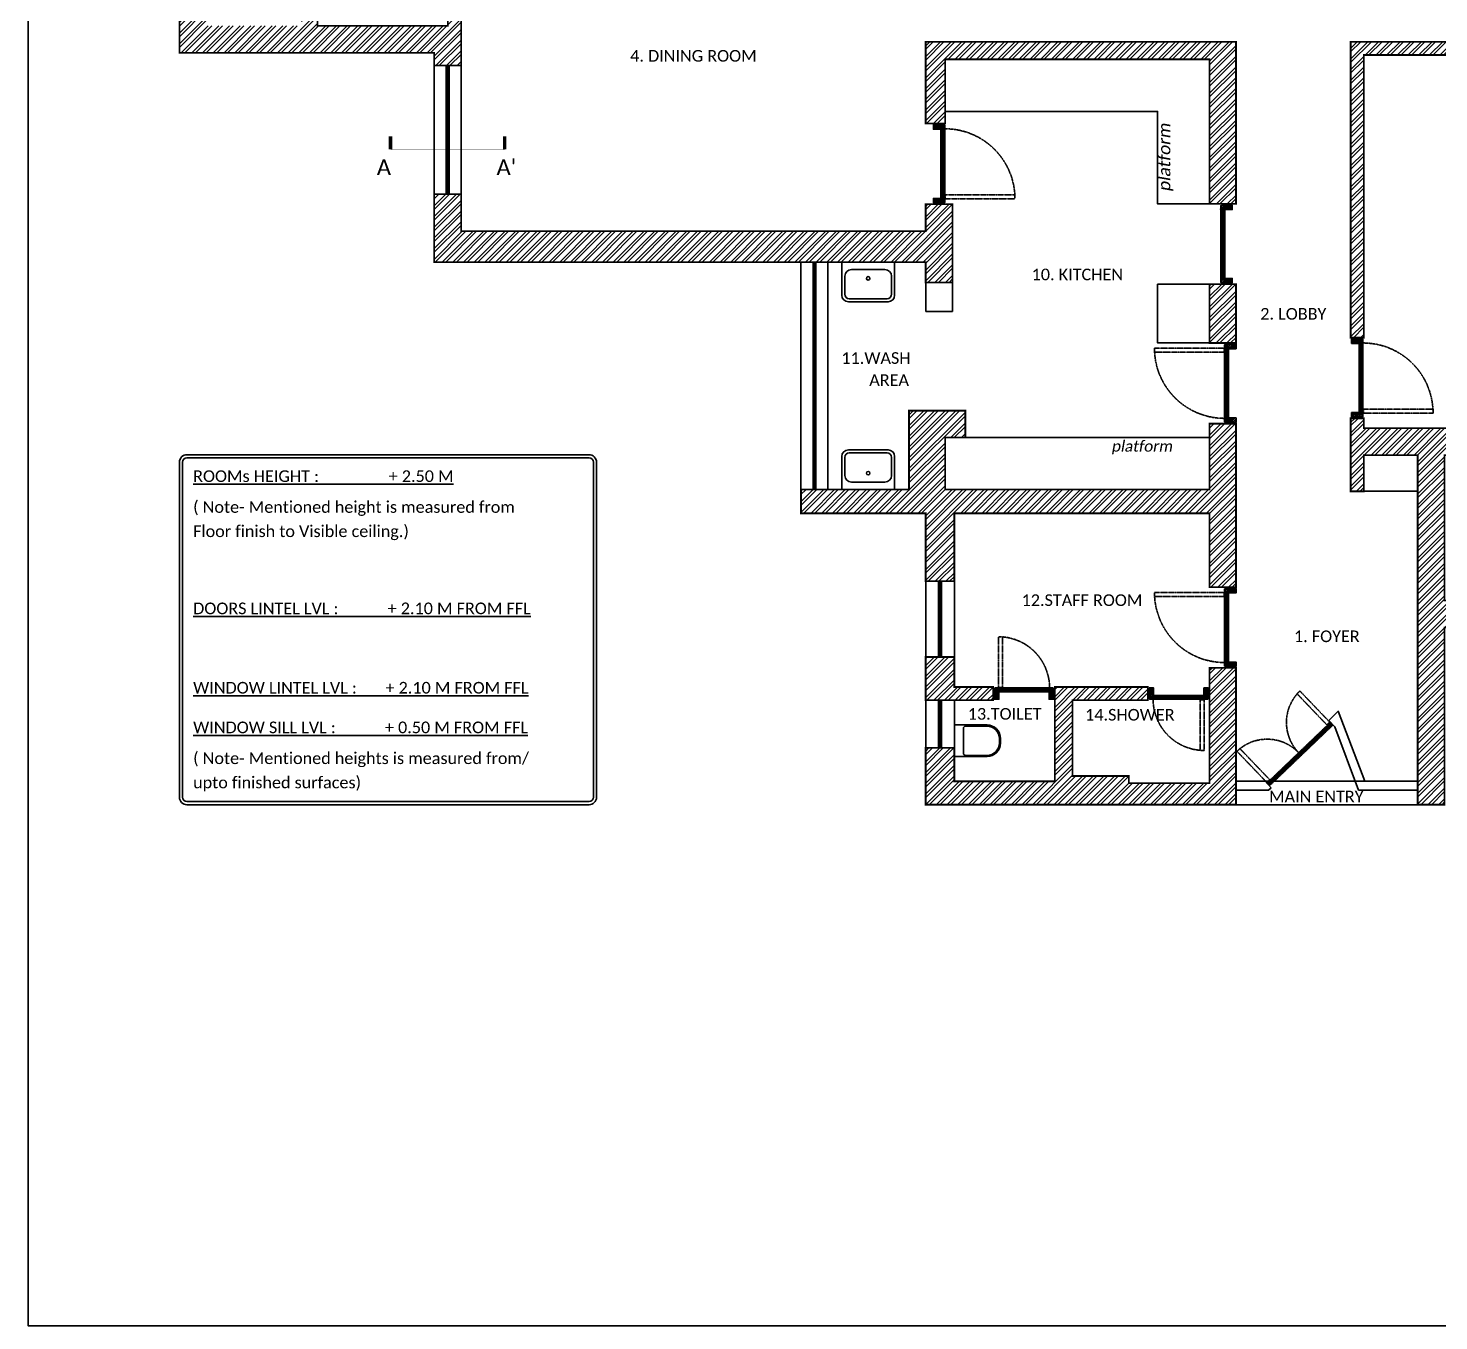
# Model space of a CAD drawing. Header units: millimetres. Extents: x -178592 to 87348, y -1412 to 59448.
# Drawn here: x 0 to 16000, y 29783 to 44446 of the extents above; entities that cross this region are included whole.
import ezdxf
from ezdxf.enums import TextEntityAlignment as Align

# ---------------------------------------------------------------- set-up
doc = ezdxf.new("R2010")
doc.units = ezdxf.units.MM
doc.linetypes.add('CENTER2', pattern=[28.575000000000003, 19.05, -3.175, 3.175, -3.175])
doc.linetypes.add('DASHEDX2', pattern=[1.5, 1, -0.5])
doc.layers.get('Defpoints').update_dxf_attribs({"color": 211})
doc.layers.add('A- PLUMB FIXTURES', color=7, linetype='Continuous', true_color=0x789ea5)
doc.layers.add('A_FURNITURE', color=7, linetype='Continuous', true_color=0xa48f7a)
for name, color, linetype in [('A-GLASS', 160, 'Continuous'), ('A-WALL', 7, 'Continuous'), ('A_SECTION WALLS', 7, 'Continuous'), ('A_TEXT', 1, 'Continuous'), ('A_WINDOWS+DOORS', 46, 'Continuous')]:
    doc.layers.add(name, color=color, linetype=linetype)
doc.layers.add('A_HATCH TEXTURES', color=251, linetype='Continuous', transparency=0.5)
doc.styles.add('starc 50', font='calibri.ttf', dxfattribs={"width": 0.8, "height": 2.3})

# ---------------------------------------------------------------- blocks, each defined once
blk = doc.blocks.new('A$C1A8F0556')
at = {"ltscale": 150}
for points in [[(-525, 450), (-75, 450, -0.414213562373095), (0, 375), (0, 0), (-600, 0), (-600, 375, -0.414213562373095)], [(-515, 415), (-85, 415, -0.414213562373095), (-35, 365), (-35, 160, -0.414213562373095), (-110, 85), (-490, 85, -0.414213562373095), (-565, 160), (-565, 365, -0.414213562373095)]]:
    blk.add_lwpolyline(points, format="xyb", close=True, dxfattribs=at)
blk.add_circle((-300, 185), 20, dxfattribs=at)
blk = doc.blocks.new('A$Cf3db685d')
at = {"layer": 'A_WINDOWS+DOORS', "true_color": 0x636466, "transparency": 33554559}
h = blk.add_hatch(dxfattribs=at)
h.set_pattern_fill('ANSI31', color=251, scale=4)
h.set_pattern_definition([(45, (-15859.44569718628, -15874.41788933595), (-8.980256121069154, 8.980256121069154), [])])
h.paths.add_polyline_path([(0, -50), (0, 50), (-20, 50), (-20, 65), (-55, 65), (-55, 15), (-65, 15), (-65, -65), (-15, -65), (-15, -50)])
blk.add_lwpolyline([(0, -50), (0, 50), (-20, 50), (-20, 65), (-55, 65), (-55, 15), (-65, 15), (-65, -65), (-15, -65), (-15, -50)], close=True)
blk = doc.blocks.new('A$C3015301B')
blk.add_lwpolyline([(-7, 0), (-7, 14.5, -0.414213562373095), (-1, 20.5), (1, 20.5, -0.414213562373095), (7, 14.5), (7, 0)], format="xyb")
blk.add_lwpolyline([(-1, 20), (1, 20, -0.4142135623730951), (6.5, 14.5), (6.5, 5, -0.414213562373095), (5.5, 4), (-5.5, 4, -0.414213562373095), (-6.5, 5), (-6.5, 14.5, -0.4142135623730951)], format="xyb", close=True)
blk.add_lwpolyline([(7, 0), (-7, 0)])
blk = doc.blocks.new('A$C47aa68f5')
at = {"layer": 'A-WALL', "color": 217, "ltscale": 4, "true_color": 0x93278f, "const_width": 40}
for points in [[(15438.34679363214, 1669.883786576444), (15288.34679363214, 1669.883786576444)], [(20169.93358030822, 741.6411034169578), (20019.93358030822, 741.6411034169578)], [(24855.18897220644, 741.6411034169578), (24705.18897220644, 741.6411034169578)], [(2732.331020043465, 512.3837865764508), (2582.331020043465, 512.3837865764508)], [(8607.331020043464, 512.3837865764435), (8457.331020043464, 512.3837865764435)], [(15438.34679363214, 375.1162134235419), (15288.34679363214, 375.1162134235419)], [(16188.30209118663, -552.6162134235565), (16038.30209118663, -552.6162134235565)], [(2732.331020043465, -782.3837865764508), (2582.331020043465, -782.3837865764508)], [(8607.331020043464, -782.3837865764581), (8457.331020043464, -782.3837865764581)], [(20169.93358030822, -864.8837865764654), (20019.93358030822, -864.8837865764654)], [(24855.18897220644, -864.8837865764654), (24705.18897220644, -864.8837865764654)], [(16188.30209118663, -1847.383786576458), (16038.30209118663, -1847.383786576458)], [(-494.8837865764522, -3203.941801324137), (-494.8837865764522, -3053.941801324137)], [(799.8837865764494, -3203.941801324137), (799.8837865764494, -3053.941801324137)], [(26620.11621342355, -3253.231049462884), (26620.11621342355, -3103.231049462884)], [(27914.88378657645, -3253.231049462884), (27914.88378657645, -3103.231049462884)], [(8951.503445987253, -5609.556516403332), (8951.503445987253, -5459.556516403332)], [(10058.60808890442, -5609.556516403332), (10058.60808890442, -5459.556516403332)], [(17401.50344598725, -5684.459236642455), (17401.50344598725, -5534.459236642455)], [(18508.60808890442, -5684.459236642455), (18508.60808890442, -5534.459236642455)], [(21440.11621342355, -7024.84588377086), (21440.11621342355, -6874.84588377086)], [(22734.88378657645, -7024.84588377086), (22734.88378657645, -6874.84588377086)], [(3315.116213423544, -8021.57175538945), (3315.116213423544, -7871.57175538945)], [(4609.883786576445, -8021.57175538945), (4609.883786576445, -7871.57175538945)], [(17330.11621342354, -10094.06135849906), (17330.11621342354, -9944.061358499057)], [(18624.88378657644, -10094.06135849906), (18624.88378657644, -9944.061358499057)]]:
    blk.add_lwpolyline(points, dxfattribs=at)
at = {"layer": 'A-WALL', "color": 217, "linetype": 'CENTER2', "ltscale": 0.1, "true_color": 0x93278f, "const_width": 5}
for points in [[(15438.34679363214, 1669.883786576444), (15438.34679363214, 375.1162134235419)], [(20169.93358030822, 741.6411034169578), (20169.93358030822, -864.8837865764654)], [(24855.18897220644, 741.6411034169578), (24855.18897220644, -864.8837865764654)], [(2732.331020043465, 512.3837865764508), (2732.331020043465, -782.3837865764508)], [(8607.331020043464, 512.3837865764435), (8607.331020043464, -782.3837865764581)], [(16188.30209118663, -552.6162134235565), (16188.30209118663, -1847.383786576458)], [(799.8837865764494, -3203.941801324137), (-494.8837865764522, -3203.941801324137)], [(27914.88378657645, -3253.231049462884), (26620.11621342355, -3253.231049462884)], [(10058.60808890442, -5609.556516403332), (8951.503445987253, -5609.556516403332)], [(18508.60808890442, -5684.459236642455), (17401.50344598725, -5684.459236642455)], [(22734.88378657645, -7024.84588377086), (21440.11621342355, -7024.84588377086)], [(4609.883786576445, -8021.57175538945), (3315.116213423544, -8021.57175538945)], [(18624.88378657644, -10094.06135849906), (17330.11621342354, -10094.06135849906)]]:
    blk.add_lwpolyline(points, dxfattribs=at)
at = {"layer": 'A_TEXT', "style": 'starc 50'}
for s, p in [("A'", (15640.27958515189, 1688.058565179061)), ("A'", (20371.86637182797, 759.8158820195749)), ("A'", (25057.12176372619, 759.8158820195749)), ("A'", (2934.263811563215, 530.558565179068)), ("A'", (8809.263811563214, 530.5585651790607)), ('A', (15640.27958515189, 299.4756052012672)), ("C'", (16390.23488270638, -534.4414348209393)), ('A', (2934.263811563215, -858.0243947987256)), ('A', (8809.263811563214, -858.0243947987328)), ('A', (20371.86637182797, -940.5243947987401)), ('A', (25057.12176372619, -940.5243947987401)), ('C', (16390.23488270638, -1923.024394798733))]:
    blk.add_text(s, height=180, dxfattribs=at).set_placement(p, align=Align.MIDDLE_CENTER)
for s, p in [('A', (-570.5243947987269, -3405.874592843888)), ("A'", (818.0585651790666, -3405.874592843888)), ("A'", (27933.05856517907, -3455.163840982634)), ('A', (26544.47560520127, -3455.163840982634)), ('B', (8875.862837764978, -5776.533669550568)), ("B'", (10076.78286750704, -5776.533669550568)), ("B'", (18526.78286750704, -5851.436389789691)), ('B', (17325.86283776498, -5851.436389789691)), ('A', (21364.47560520127, -7226.77867529061)), ("A'", (22753.05856517907, -7226.77867529061)), ('A', (3239.475605201269, -8223.5045469092)), ("A'", (4628.058565179062, -8223.5045469092)), ('A', (17254.47560520126, -10295.99415001881)), ("A'", (18643.05856517906, -10295.99415001881))]:
    blk.add_text(s, height=180, rotation=359.9999999999218, dxfattribs=at).set_placement(p, align=Align.MIDDLE_CENTER)

msp = doc.modelspace()

# ---------------------------------------------------------------- hatches: boundary and pattern name
at = {"layer": 'A_HATCH TEXTURES', "transparency": 33554687}
h = msp.add_hatch(dxfattribs=at)
h.set_pattern_fill('ANSI32', color=256, scale=9)
h.set_pattern_definition([(45, (0, 0), (-60.6167288172168, 60.6167288172168), []), (45, (40.41117000000001, 0), (-60.6167288172168, 60.6167288172168), [])])
h.paths.add_polyline_path([(6630.416862649015, 50822.82020282406), (7570.416862649017, 50822.82020282407), (7570.416862649017, 51092.82020282406), (6325.416862649017, 51092.82020282407), (6325.416862649015, 49662.82020282407), (6630.416862649015, 49662.82020282406)])
h.paths.add_polyline_path([(8765.416862649008, 39212.82020282407), (8765.416862649012, 38942.82020282406), (10180.41686264901, 38942.82020282406), (10180.41686264901, 38172.82020282406), (10505.41686264901, 38172.82020282406), (10505.41686264901, 38942.82020282406), (13400.41686264901, 38942.82020282406), (13400.416862649, 38105.32020282406), (13700.41686264901, 38105.32020282406), (13700.41686264901, 39960.32020282406), (13400.416862649, 39960.32020282406), (13400.41686264901, 39212.82020282406), (10400.41686264901, 39212.82020282406), (10400.41686264901, 39802.82020282406), (10630.41686264901, 39802.82020282406), (10630.41686264901, 40107.82020282407), (9990.41686264901, 40107.82020282406), (9990.416862649008, 39212.82020282406)])
h.paths.add_polyline_path([(13700.41686264901, 40875.32020282406), (13400.41686264901, 40875.32020282407), (13400.41686264901, 41542.82020282406), (13700.41686264901, 41542.82020282406)])
h.paths.add_polyline_path([(10180.41686264901, 44292.82020282406), (10180.41686264901, 43365.32020282406), (10400.41686264901, 43365.32020282406), (10400.41686264901, 44092.82020282406), (13400.41686264901, 44092.82020282406), (13400.41686264901, 42452.82020282406), (13700.41686264901, 42452.82020282406), (13700.41686264901, 44292.82020282406)])
h.paths.add_polyline_path([(12700.416862649, 36972.82020282406), (12700.416862649, 36822.82020282406), (11845.41686264901, 36822.82020282406), (11845.416862649, 35962.82020282406), (12485.41686264901, 35962.82020282406), (12485.416862649, 35882.82020282407), (13400.416862649, 35882.82020282406), (13400.416862649, 37190.32020282406), (13700.41686264901, 37190.32020282406), (13700.41686264901, 35637.82020282406), (10180.41686264901, 35637.82020282406), (10180.416862649, 36282.82020282406), (10505.416862649, 36282.82020282407), (10505.416862649, 35902.82020282406), (11645.41686264901, 35902.82020282406), (11645.416862649, 36972.82020282406)])
h.paths.add_polyline_path([(10180.41686264901, 36822.82020282407), (10180.41686264901, 37312.82020282406), (10505.41686264901, 37312.82020282406), (10505.41686264901, 36972.82020282406), (10945.416862649, 36972.82020282406), (10945.416862649, 36822.82020282406)])
h.paths.add_polyline_path([(10485.41686264901, 41562.82020282406), (10485.41686264901, 42450.32020282406), (10180.41686264901, 42450.32020282406), (10180.41686264901, 42142.82020282406), (4910.41686264901, 42142.82020282407), (4910.416862649015, 42562.82020282407), (4605.416862649007, 42562.82020282406), (4605.416862649011, 41792.82020282406), (10180.41686264901, 41792.82020282406), (10180.41686264901, 41562.82020282406)])
h.paths.add_polyline_path([(18630.41686264901, 42407.82020282406), (23035.41686264901, 42407.82020282406), (23035.41686264902, 43712.82020282406), (22730.41686264901, 43712.82020282406), (22730.41686264901, 42712.82020282406), (18830.41686264901, 42712.82020282406), (18830.41686264901, 42792.82020282406), (18630.41686264901, 42792.82020282406)])
h.paths.add_polyline_path([(18630.41686264901, 39907.82020282406), (17790.41686264901, 39907.82020282406), (17790.41686264901, 39602.82020282406), (18935.41686264901, 39602.82020282406), (18935.41686264901, 40027.82020282406), (18630.41686264901, 40027.82020282406)])
h.paths.add_polyline_path([(18630.41686264901, 37952.82020282406), (18630.41686264901, 38292.82020282406), (17850.41686264901, 38292.82020282406), (17850.41686264901, 37952.82020282406)], flags=16)
h.paths.add_polyline_path([(15000.416862649, 39192.82020282406), (15150.41686264901, 39192.82020282406), (15150.41686264901, 39602.82020282406), (15760.41686264901, 39602.82020282406), (15760.416862649, 35637.82020282406), (16065.416862649, 35637.82020282406), (16065.41686264901, 37647.82020282406), (18935.41686264901, 37647.82020282406), (18935.41686264901, 38892.82020282406), (18630.41686264901, 38892.82020282406), (18630.41686264901, 38442.82020282406), (17700.41686264901, 38442.82020282406), (17700.41686264901, 37952.82020282406), (16065.41686264901, 37952.82020282406), (16065.41686264901, 39602.82020282406), (16960.41686264901, 39602.82020282406), (16960.41686264901, 39907.82020282406), (15150.41686264901, 39907.82020282406), (15150.41686264901, 40020.32020282406), (15000.41686264901, 40020.32020282406)])
h.paths.add_polyline_path([(20632.91686264901, 48152.82020282406), (20632.91686264901, 48352.82020282406), (21590.41686264901, 48352.82020282406), (21590.41686264902, 50722.82020282406), (21310.41686264902, 50722.82020282406), (21310.41686264902, 51027.82020282406), (22810.41686264901, 51027.82020282406), (22810.41686264901, 50722.82020282406), (21740.41686264902, 50722.82020282406), (21740.41686264901, 48152.82020282406)])
h.paths.add_polyline_path([(19717.91686264902, 48352.82020282406), (19717.91686264901, 48152.82020282406), (18830.41686264901, 48152.82020282406), (18830.41686264901, 46192.82020282406), (21590.41686264902, 46192.82020282406), (21590.41686264901, 47237.82020282406), (21740.41686264902, 47237.82020282406), (21740.41686264901, 45992.82020282406), (18630.41686264901, 45992.82020282406), (18630.41686264901, 51092.82020282406), (18935.41686264901, 51092.82020282406), (18935.41686264902, 51027.82020282406), (19890.41686264902, 51027.82020282406), (19890.41686264902, 50722.82020282406), (19380.41686264902, 50722.82020282406), (19380.41686264901, 49752.82020282406), (19590.41686264901, 49752.82020282406), (19590.41686264901, 49552.82020282406), (18980.41686264902, 49552.82020282406), (18980.41686264901, 48352.82020282406)])
h.paths.add_polyline_path([(23035.41686264901, 45452.82020282406), (22730.41686264901, 45452.82020282406), (22730.41686264901, 46142.82020282406), (27910.41686264901, 46142.82020282405), (27910.41686264901, 47272.82020282406), (28215.41686264902, 47272.82020282405), (28215.41686264901, 45837.82020282405), (23035.41686264901, 45837.82020282406)])
h.paths.add_polyline_path([(26410.41686264902, 50722.82020282406), (27910.41686264901, 50722.82020282405), (27910.41686264901, 49652.82020282406), (28215.41686264902, 49652.82020282406), (28215.41686264902, 51027.82020282406), (26410.41686264902, 51027.82020282405)])
h.paths.add_polyline_path([(4020.416862649017, 46272.82020282407), (1100.416862649011, 46272.82020282406), (1100.416862649016, 47382.82020282408), (795.4168626490141, 47382.82020282407), (795.4168626490095, 46122.82020282407), (4020.416862649015, 46122.82020282407)])
h.paths.add_polyline_path([(5175.416862649016, 49962.82020282406), (5175.416862649019, 50822.82020282406), (4945.41686264902, 50822.82020282407), (4945.416862649019, 49962.82020282407)], flags=16)
h.paths.add_polyline_path([(5695.416862649016, 51092.82020282407), (5695.416862649015, 50822.82020282407), (5325.416862649019, 50822.82020282406), (5325.416862649015, 49812.82020282406), (4945.416862649019, 49812.82020282407), (4945.416862649018, 48082.82020282407), (6325.416862649021, 48082.82020282407), (6325.416862649017, 48982.82020282406), (6630.416862649015, 48982.82020282406), (6630.416862649015, 47932.82020282406), (4760.416862649011, 47932.82020282406), (4760.416862649019, 50822.82020282407), (4090.416862649021, 50822.82020282407), (4090.416862649018, 51092.82020282407)])
h.paths.add_polyline_path([(4760.416862649014, 47122.82020282406), (4910.416862649036, 47122.82020282407), (4910.416862649009, 46272.82020282406), (5172.916862649017, 46272.82020282407), (5172.916862649018, 46122.82020282407), (4910.41686264901, 46122.82020282406), (4910.416862649015, 45907.82020282407), (4760.416862649014, 45907.82020282407)])
h.paths.add_polyline_path([(15150.41686264901, 44142.82020282406), (18630.41686264901, 44142.82020282406), (18630.41686264901, 43577.82020282406), (18830.41686264901, 43577.82020282406), (18830.41686264901, 44292.82020282406), (15000.41686264901, 44292.82020282406), (15000.41686264901, 40935.32020282406), (15150.41686264901, 40935.32020282406)])
h.paths.add_polyline_path([(4910.416862649019, 45047.82020282406), (4760.41686264902, 45047.82020282406), (4760.416862649012, 44472.82020282407), (3280.416862649012, 44472.82020282407), (3280.416862649014, 45052.82020282407), (3080.416862649008, 45052.82020282406), (3080.416862649013, 44932.82020282407), (2020.416862649012, 44932.82020282406), (2020.416862649018, 45452.82020282408), (1715.416862649012, 45452.82020282407), (1715.416862649009, 44167.82020282406), (4605.416862649007, 44167.82020282406), (4605.416862649009, 44022.82020282407), (4910.416862649012, 44022.82020282406)])
h.paths.add_polyline_path([(2020.416862649012, 44782.82020282407), (3100.416862649014, 44782.82020282407), (3100.416862649015, 44472.82020282407), (2020.416862649014, 44472.82020282407)], flags=16)
h.paths.add_polyline_path([(6630.416862649019, 47122.82020282407), (6480.416862649017, 47122.82020282407), (6480.416862649014, 46272.82020282406), (6087.916862649014, 46272.82020282406), (6087.916862649015, 46122.82020282407), (10485.41686264902, 46122.82020282406), (10485.41686264901, 51092.82020282406), (9980.416862649014, 51092.82020282406), (9980.416862649017, 50822.82020282406), (10180.41686264902, 50822.82020282406), (10180.41686264901, 46272.82020282406), (6630.416862649014, 46272.82020282406)])
h.paths.add_polyline_path([(19230.41686264901, 49752.82020282406), (18935.41686264901, 49752.82020282406), (18935.41686264901, 50722.82020282406), (19230.41686264902, 50722.82020282406)], flags=16)
h.paths.add_polyline_path([(795.4168626490159, 49752.82020282407), (1100.416862649017, 49752.82020282407), (1100.416862649017, 50037.82020282407), (795.4168626490159, 50037.82020282407)])
h.paths.add_polyline_path([(795.4168626490156, 50672.82020282408), (1100.416862649017, 50672.82020282408), (1100.416862649019, 50822.82020282408), (1710.41686264902, 50822.82020282407), (1710.416862649016, 51092.82020282407), (795.416862649015, 51092.82020282407)])
at = {"layer": 'A_WINDOWS+DOORS', "true_color": 0x636466, "transparency": 33554559}
h = msp.add_hatch(dxfattribs=at)
h.set_pattern_fill('ANSI31', color=251, scale=4, angle=269.9999999999999)
h.set_pattern_definition([(314.9999999999999, (23883.33372529804, 50831.76517548346), (8.980256121069162, 8.98025612106915), [])])
h.paths.add_polyline_path([(10352.916862649, 42515.32020282406), (10397.91686264901, 42515.32020282406), (10397.91686264901, 43305.32020282406), (10352.916862649, 43305.32020282406)])
h = msp.add_hatch(dxfattribs=at)
h.set_pattern_fill('ANSI31', color=251, scale=4, angle=89.99999999999994)
h.set_pattern_definition([(134.9999999999999, (42.49999999997999, 34076.37523016467), (-8.98025612106916, -8.980256121069152), [])])
h.paths.add_polyline_path([(13572.91686264901, 42387.82020282408), (13527.91686264901, 42387.82020282406), (13527.91686264901, 41602.82020282406), (13572.91686264902, 41602.82020282407)])
h = msp.add_hatch(dxfattribs=at)
h.set_pattern_fill('ANSI31', color=251, scale=4, angle=89.99999999999994)
h.set_pattern_definition([(134.9999999999999, (84.99999999997817, 32493.87523016467), (-8.98025612106916, -8.980256121069152), [])])
h.paths.add_polyline_path([(13615.41686264901, 40810.32020282407), (13570.41686264901, 40810.32020282406), (13570.41686264901, 40020.32020282406), (13615.41686264902, 40020.32020282408)])
h = msp.add_hatch(dxfattribs=at)
h.set_pattern_fill('ANSI31', color=251, scale=4, angle=89.99999999999994)
h.set_pattern_definition([(134.9999999999999, (67.19463489878581, 32405.27022432214), (-8.98025612106916, -8.980256121069152), [])])
h.paths.add_polyline_path([(15095.41686264901, 40085.32020282406), (15140.41686264901, 40085.32020282406), (15140.41686264901, 40875.32020282406), (15095.416862649, 40875.32020282405)])
h = msp.add_hatch(dxfattribs=at)
h.set_pattern_fill('ANSI31', color=251, scale=4, angle=89.99999999999994)
h.set_pattern_definition([(134.9999999999999, (84.99999999997635, 29723.87523016467), (-8.98025612106916, -8.980256121069152), [])])
h.paths.add_polyline_path([(13615.41686264901, 38040.32020282406), (13570.41686264901, 38040.32020282406), (13570.416862649, 37250.32020282406), (13615.41686264901, 37250.32020282407)])
h = msp.add_hatch(dxfattribs=at)
h.set_pattern_fill('ANSI31', color=251, scale=4, angle=179.9999999999999)
h.set_pattern_definition([(224.9999999999999, (19326.86183530839, 23357.69167369498), (8.980256121069152, -8.98025612106916), [])])
h.paths.add_polyline_path([(11010.416862649, 36917.82020282406), (11010.416862649, 36962.82020282406), (11585.41686264901, 36962.82020282406), (11585.416862649, 36917.82020282406)])
h = msp.add_hatch(dxfattribs=at)
h.set_pattern_fill('ANSI31', color=251, scale=4, angle=359.9999999999999)
h.set_pattern_definition([(44.9999999999999, (5018.971889989614, 50437.94873195315), (-8.98025612106915, 8.980256121069162), [])])
h.paths.add_polyline_path([(13335.41686264901, 36877.82020282406), (13335.416862649, 36832.82020282406), (12760.416862649, 36832.82020282406), (12760.41686264901, 36877.82020282407)])
h = msp.add_hatch(dxfattribs=at)
h.set_pattern_fill('ANSI31', color=251, scale=4, angle=583.7667004916871)
h.set_pattern_definition([(268.7667004916869, (29473.47271016419, 31817.44719825323), (12.6970579584047, -0.2733481313488673), [])])
h.paths.add_polyline_path([(14087.7884459016, 35857.3806667889), (14056.66088480087, 35889.87797344531), (14763.31890621346, 36566.75070543533), (14794.44646731418, 36534.25339877891)])

# ---------------------------------------------------------------- linework, layer by layer
for points in [[(10180.41686264901, 41562.82020282406), (10180.41686264901, 41232.82020282406)], [(10485.41686264901, 41562.82020282406), (10485.41686264901, 41232.82020282406)], [(10180.41686264901, 41232.82020282406), (10485.41686264901, 41232.82020282406)], [(15760.41686264901, 39192.82020282406), (15150.41686264901, 39192.82020282406)], [(15760.41686264901, 35902.82020282406), (13700.41686264901, 35902.82020282406)], [(15760.416862649, 35637.82020282406), (13700.41686264901, 35637.82020282406)]]:
    msp.add_lwpolyline(points)
at = {"layer": 'A-GLASS'}
for points in [[(4605.416862649007, 42562.82020282406), (4605.416862649009, 44022.82020282407)], [(4910.416862649015, 42562.82020282407), (4910.416862649012, 44022.82020282406)], [(8765.416862649008, 41792.82020282406), (8765.416862649008, 39212.82020282407)], [(9070.416862649014, 41792.82020282406), (9070.416862649006, 39212.82020282406)], [(10180.41686264901, 38172.82020282406), (10180.41686264901, 37312.82020282406)], [(10505.41686264901, 38172.82020282406), (10505.41686264901, 37312.82020282406)], [(10180.41686264901, 36822.82020282407), (10180.416862649, 36282.82020282406)], [(10505.416862649, 36822.82020282406), (10505.416862649, 36282.82020282407)]]:
    msp.add_lwpolyline(points, dxfattribs=at)
at = {"layer": 'A-GLASS', "const_width": 49.99999999999999}
for points in [[(4757.916862649012, 42562.82020282407), (4757.91686264901, 44022.82020282407)], [(8917.916862649014, 41792.82020282406), (8917.916862649008, 39212.82020282406)], [(10342.91686264901, 38172.82020282407), (10342.91686264901, 37312.82020282406)], [(10342.916862649, 36822.82020282406), (10342.916862649, 36282.82020282406)]]:
    msp.add_lwpolyline(points, dxfattribs=at)
at = {"layer": 'A_FURNITURE'}
for points in [[(13400.41686264901, 42452.82020282406), (12810.41686264901, 42452.82020282406), (12810.41686264901, 43502.82020282406), (10400.41686264901, 43502.82020282406)], [(10400.41686264901, 39802.82020282406), (13400.41686264901, 39802.82020282406)]]:
    msp.add_lwpolyline(points, dxfattribs=at)
msp.add_lwpolyline([(12810.41686264901, 41542.82020282406), (13400.41686264901, 41542.82020282406), (13400.41686264901, 40875.32020282407), (12810.41686264901, 40875.32020282407)], close=True, dxfattribs=at)
at = {"layer": 'A_SECTION WALLS', "const_width": 20}
for points in [[(4910.416862649019, 45047.82020282406), (4760.41686264902, 45047.82020282406), (4760.416862649012, 44472.82020282407), (3280.416862649012, 44472.82020282407), (3280.416862649014, 45052.82020282407), (3080.416862649008, 45052.82020282406), (3080.416862649013, 44932.82020282407), (2020.416862649012, 44932.82020282406), (2020.416862649018, 45452.82020282408), (1715.416862649012, 45452.82020282407), (1715.416862649009, 44167.82020282406), (4605.416862649007, 44167.82020282406), (4605.416862649009, 44022.82020282407), (4910.416862649012, 44022.82020282406)], [(10180.41686264901, 44292.82020282406), (10180.41686264901, 43365.32020282406), (10400.41686264901, 43365.32020282406), (10400.41686264901, 44092.82020282406), (13400.41686264901, 44092.82020282406), (13400.41686264901, 42452.82020282406), (13700.41686264901, 42452.82020282406), (13700.41686264901, 44292.82020282406)], [(15150.41686264901, 44142.82020282406), (18630.41686264901, 44142.82020282406), (18630.41686264901, 43577.82020282406), (18830.41686264901, 43577.82020282406), (18830.41686264901, 44292.82020282406), (15000.41686264901, 44292.82020282406), (15000.41686264901, 40935.32020282406), (15150.41686264901, 40935.32020282406)], [(10485.41686264901, 41562.82020282406), (10485.41686264901, 42450.32020282406), (10180.41686264901, 42450.32020282406), (10180.41686264901, 42142.82020282406), (4910.41686264901, 42142.82020282407), (4910.416862649015, 42562.82020282407), (4605.416862649007, 42562.82020282406), (4605.416862649011, 41792.82020282406), (10180.41686264901, 41792.82020282406), (10180.41686264901, 41562.82020282406)], [(13700.41686264901, 40875.32020282406), (13400.41686264901, 40875.32020282407), (13400.41686264901, 41542.82020282406), (13700.41686264901, 41542.82020282406)], [(8765.416862649008, 39212.82020282407), (8765.416862649012, 38942.82020282406), (10180.41686264901, 38942.82020282406), (10180.41686264901, 38172.82020282406), (10505.41686264901, 38172.82020282406), (10505.41686264901, 38942.82020282406), (13400.41686264901, 38942.82020282406), (13400.416862649, 38105.32020282406), (13700.41686264901, 38105.32020282406), (13700.41686264901, 39960.32020282406), (13400.416862649, 39960.32020282406), (13400.41686264901, 39212.82020282406), (10400.41686264901, 39212.82020282406), (10400.41686264901, 39802.82020282406), (10630.41686264901, 39802.82020282406), (10630.41686264901, 40107.82020282407), (9990.41686264901, 40107.82020282406), (9990.416862649008, 39212.82020282406)], [(15000.416862649, 39192.82020282406), (15150.41686264901, 39192.82020282406), (15150.41686264901, 39602.82020282406), (15760.41686264901, 39602.82020282406), (15760.416862649, 35637.82020282406), (16065.416862649, 35637.82020282406), (16065.41686264901, 37647.82020282406), (18935.41686264901, 37647.82020282406), (18935.41686264901, 38892.82020282406), (18630.41686264901, 38892.82020282406), (18630.41686264901, 38442.82020282406), (17700.41686264901, 38442.82020282406), (17700.41686264901, 37952.82020282406), (16065.41686264901, 37952.82020282406), (16065.41686264901, 39602.82020282406), (16960.41686264901, 39602.82020282406), (16960.41686264901, 39907.82020282406), (15150.41686264901, 39907.82020282406), (15150.41686264901, 40020.32020282406), (15000.41686264901, 40020.32020282406)], [(10180.41686264901, 36822.82020282407), (10180.41686264901, 37312.82020282406), (10505.41686264901, 37312.82020282406), (10505.41686264901, 36972.82020282406), (10945.416862649, 36972.82020282406), (10945.416862649, 36822.82020282406)], [(12700.416862649, 36972.82020282406), (12700.416862649, 36822.82020282406), (11845.41686264901, 36822.82020282406), (11845.416862649, 35962.82020282406), (12485.41686264901, 35962.82020282406), (12485.416862649, 35882.82020282407), (13400.416862649, 35882.82020282406), (13400.416862649, 37190.32020282406), (13700.41686264901, 37190.32020282406), (13700.41686264901, 35637.82020282406), (10180.41686264901, 35637.82020282406), (10180.416862649, 36282.82020282406), (10505.416862649, 36282.82020282407), (10505.416862649, 35902.82020282406), (11645.41686264901, 35902.82020282406), (11645.416862649, 36972.82020282406)]]:
    msp.add_lwpolyline(points, close=True, dxfattribs=at)
at = {"layer": 'A_TEXT'}
for points in [[(1800.416862649008, 39607.85300486114), (6361.26863481277, 39607.85300486114, -0.4142135623730951), (6446.26863481277, 39522.85300486114), (6446.26863481277, 35722.82020282406, -0.4142135623730951), (6361.26863481277, 35637.82020282406), (1800.416862649008, 35637.82020282406, -0.4142135623730951), (1715.416862649008, 35722.82020282406), (1715.416862649008, 39522.85300486114, -0.4142135623730951)], [(1800.416862649008, 39572.85300486114), (6361.26863481277, 39572.85300486114, -0.414213562373095), (6411.26863481277, 39522.85300486114), (6411.26863481277, 35722.82020282406, -0.414213562373095), (6361.26863481277, 35672.82020282406), (1800.416862649008, 35672.82020282406, -0.414213562373095), (1750.416862649008, 35722.82020282406), (1750.416862649008, 39522.85300486114, -0.414213562373095)]]:
    msp.add_lwpolyline(points, format="xyb", close=True, dxfattribs=at)
at = {"layer": 'A_WINDOWS+DOORS'}
for points in [[(10352.916862649, 42515.32020282406), (10397.91686264901, 42515.32020282406), (10397.91686264901, 43305.32020282406), (10352.916862649, 43305.32020282406)], [(13572.91686264901, 42387.82020282408), (13527.91686264901, 42387.82020282406), (13527.91686264901, 41602.82020282406), (13572.91686264902, 41602.82020282407)], [(13615.41686264901, 40810.32020282407), (13570.41686264901, 40810.32020282406), (13570.41686264901, 40020.32020282406), (13615.41686264902, 40020.32020282408)], [(15095.41686264901, 40085.32020282406), (15140.41686264901, 40085.32020282406), (15140.41686264901, 40875.32020282406), (15095.416862649, 40875.32020282405)], [(13615.41686264901, 38040.32020282406), (13570.41686264901, 38040.32020282406), (13570.416862649, 37250.32020282406), (13615.41686264901, 37250.32020282407)], [(11010.416862649, 36917.82020282406), (11010.416862649, 36962.82020282406), (11585.41686264901, 36962.82020282406), (11585.416862649, 36917.82020282406)], [(13335.41686264901, 36877.82020282406), (13335.416862649, 36832.82020282406), (12760.416862649, 36832.82020282406), (12760.41686264901, 36877.82020282407)], [(14087.7884459016, 35857.3806667889), (14056.66088480087, 35889.87797344531), (14763.31890621346, 36566.75070543533), (14794.44646731418, 36534.25339877891)]]:
    msp.add_lwpolyline(points, close=True, dxfattribs=at)
at = {"layer": 'A_WINDOWS+DOORS', "color": 251, "linetype": 'DASHEDX2', "ltscale": 2, "true_color": 0x636466}
for points in [[(10402.91686264901, 42555.32020282406), (10402.916862649, 42510.32020282406), (11192.916862649, 42510.32020282406), (11192.91686264901, 42555.32020282407)], [(13565.41686264901, 40770.32020282406), (13565.41686264901, 40815.32020282406), (12775.41686264901, 40815.32020282406), (12775.41686264901, 40770.32020282406)], [(15145.41686264901, 40125.32020282406), (15145.41686264901, 40080.32020282406), (15935.41686264901, 40080.32020282406), (15935.41686264901, 40125.32020282406)], [(13565.41686264901, 38000.32020282406), (13565.41686264901, 38045.32020282406), (12775.41686264901, 38045.32020282406), (12775.41686264901, 38000.32020282406)], [(11050.416862649, 36967.82020282406), (11005.416862649, 36967.82020282406), (11005.416862649, 37542.82020282407), (11050.416862649, 37542.82020282408)], [(13295.416862649, 36827.82020282406), (13340.416862649, 36827.82020282406), (13340.41686264901, 36252.82020282406), (13295.41686264901, 36252.82020282405)], [(14730.97379350779, 36542.69257408528), (14763.47110016421, 36573.820135186), (14425.03473417051, 36927.14914589356), (14392.53742751409, 36896.02158479284)], [(14082.08876170649, 35921.15772849667), (14049.59145505008, 35890.03016739594), (13711.15508905388, 36243.35917810109), (13743.65239571028, 36274.48673920182)]]:
    msp.add_lwpolyline(points, close=True, dxfattribs=at)
at = {"layer": 'A_WINDOWS+DOORS'}
for points in [[(14751.51813146444, 36593.5274064144), (14860.90358831273, 36698.30231984264), (15160.41686264901, 35902.82020282406), (15760.41686264901, 35902.82020282406)], [(14820.69048946605, 36521.31116940016), (14751.51813146444, 36593.5274064144)], [(14820.69048946605, 36521.31116940016), (15091.2152157626, 35802.82020282406), (15760.41686264901, 35802.82020282406)], [(13700.41686264901, 35902.82020282406), (14030.41686264901, 35902.82020282406)], [(14030.41686264901, 35902.82020282406), (14099.58922065062, 35830.60396580982)], [(13700.41686264901, 35802.82020282406), (14070.58285349916, 35802.82020282406), (14099.58922065062, 35830.60396580982)]]:
    msp.add_lwpolyline(points, dxfattribs=at)
for centre, radius in [((10397.91686264901, 42510.32020282406), 4.999999999999999), ((13527.91686264901, 42392.82020282408), 4.999999999999999), ((13570.41686264901, 40815.32020282407), 4.999999999999999), ((15140.41686264901, 40080.32020282406), 4.999999999999999), ((13570.41686264901, 38045.32020282406), 4.999999999999999), ((11005.416862649, 36962.82020282406), 4.999999999999999), ((13340.41686264901, 36832.82020282406), 4.999999999999999), ((14766.92971806417, 36570.2093233354), 4.999999999999998), ((14053.05007295016, 35886.41935554522), 4.999999999999998)]:
    msp.add_circle(centre, radius, dxfattribs=at)
at = {"layer": 'A_WINDOWS+DOORS', "color": 251, "linetype": 'DASHEDX2', "ltscale": 2, "true_color": 0x636466}
for centre, radius, start, end in [((10397.91686264901, 42510.32020282406), 794.9999999999999, 359.9999999997916, 90), ((13570.41686264901, 40815.32020282407), 794.9999999999999, 179.9999999997916, 270.0000000001042), ((15140.41686264901, 40080.32020282406), 794.9999999999999, 359.9999999997916, 90), ((13570.41686264901, 38045.32020282406), 794.9999999999999, 179.9999999997916, 270.0000000001042), ((11005.416862649, 36962.82020282406), 580.000000000009, 359.9999999997916, 90.00000000020843), ((13340.41686264901, 36832.82020282406), 580.000000000009, 179.9999999997916, 270.0000000002084), ((14766.92971806429, 36570.20932333529), 494.2653305054416, 133.7667004915156, 223.766700491796), ((14053.05007295016, 35886.41935554522), 494.2653305054416, 43.76670049153967, 133.7667004918519)]:
    msp.add_arc(centre, radius, start, end, dxfattribs=at)
at = {"layer": 'Defpoints'}
msp.add_lwpolyline([(29115.83372529807, 29723.87523016465), (2.000888343900442e-11, 29723.87523016463), (-9.094947017729282e-12, 59447.7504603293), (29115.83372529806, 59447.75046032932)], close=True, dxfattribs=at)

# ---------------------------------------------------------------- block references
at = {"layer": 'A- PLUMB FIXTURES', "linetype": 'Continuous', "xscale": -1, "rotation": 180}
msp.add_blockref('A$C1A8F0556', (9827.916862649008, 41792.82020282406), dxfattribs=at)
at = {"layer": 'A- PLUMB FIXTURES', "linetype": 'Continuous'}
msp.add_blockref('A$C1A8F0556', (9827.916862649008, 39212.82020282407), dxfattribs=at)
at = {"layer": 'A- PLUMB FIXTURES', "linetype": 'Continuous', "xscale": -25.55555555555556, "yscale": 25.55555555555556, "zscale": 25.55555555555556, "rotation": 270}
msp.add_blockref('A$C3015301B', (10505.416862649, 36362.82020282407), dxfattribs=at)
at = {"layer": 'A-WALL', "ltscale": 4}
msp.add_blockref('A$C47aa68f5', (795.416862649015, 51092.82020282407), dxfattribs=at)
at = {"layer": 'A_WINDOWS+DOORS', "xscale": -1}
for p, rotation in [((10332.91686264901, 43365.32020282406), 269.9999999999999), ((13592.91686264901, 41542.82020282406), 89.99999999999993), ((15075.41686264901, 40935.32020282406), 269.9999999999999), ((13635.41686264901, 39960.32020282407), 89.99999999999993), ((13635.41686264901, 37190.32020282406), 89.99999999999993), ((13400.416862649, 36897.82020282406), 180)]:
    msp.add_blockref('A$Cf3db685d', p, dxfattribs=dict(at, rotation=rotation))
at = {"layer": 'A_WINDOWS+DOORS'}
for p, rotation in [((10332.91686264901, 42450.32020282406), 269.9999999999999), ((13592.91686264901, 42452.82020282406), 89.99999999999994), ((13635.41686264901, 40875.32020282406), 89.99999999999994), ((15075.41686264901, 40020.32020282406), 269.9999999999999), ((13635.41686264901, 38105.32020282406), 89.99999999999994), ((12700.416862649, 36897.82020282406), 180)]:
    msp.add_blockref('A$Cf3db685d', p, dxfattribs=dict(at, rotation=rotation))
at = {"layer": 'A_WINDOWS+DOORS', "xscale": -1}
msp.add_blockref('A$Cf3db685d', (10945.416862649, 36897.82020282406), dxfattribs=at)
at = {"layer": 'A_WINDOWS+DOORS'}
msp.add_blockref('A$Cf3db685d', (11645.416862649, 36897.82020282406), dxfattribs=at)

# ---------------------------------------------------------------- texts
at = {"layer": 'A_TEXT', "style": 'starc 50'}
for s, p in [('4. DINING ROOM', (7545.416862649023, 44132.82020282407)), ('10. KITCHEN', (11900.41686264901, 41652.82020282406)), ('2. LOBBY', (14350.41686264901, 41205.9302520732)), ('11.WASH', (9616.348391850343, 40704.65712621248)), ('AREA', (9765.374345728642, 40454.65712621248)), ('12.STAFF ROOM', (11952.91686264901, 37957.82020282407)), ('1. FOYER', (14730.41686264899, 37547.82020282406)), ('13.TOILET', (11075.41686264901, 36667.85856058884)), ('14.SHOWER', (12495.87271271178, 36657.85856058884)), ('MAIN ENTRY', (14611.18818985737, 35729.92300504421))]:
    msp.add_text(s, height=132, rotation=359.9999999999218, dxfattribs=at).set_placement(p, align=Align.MIDDLE_CENTER)
at = {"layer": 'A_TEXT', "style": 'starc 50', "oblique": 10}
msp.add_text('platform', height=140, rotation=90, dxfattribs=at).set_placement((12885.67593625118, 42977.82020282406), align=Align.MIDDLE_CENTER)
msp.add_text('platform', height=125, dxfattribs=at).set_placement((12630.92013120465, 39705.30831776385), align=Align.MIDDLE_CENTER)
at = {"layer": 'A_TEXT', "style": 'starc 50'}
for s, p in [('%%UROOMs HEIGHT :                 + 2.50 M', (1870.769136324509, 39364.57269955536)), ('( Note- Mentioned height is measured from', (1870.769136324509, 39014.57269955536)), ('Floor finish to Visible ceiling.)', (1870.769136324509, 38739.57269955536)), ('%%UDOORS LINTEL LVL :            + 2.10 M FROM FFL', (1870.769136324509, 37864.57269955536)), ('%%UWINDOW LINTEL LVL :       + 2.10 M FROM FFL', (1870.769136324509, 36964.57269955536)), ('%%UWINDOW SILL LVL :            + 0.50 M FROM FFL', (1870.769136324509, 36514.57269955536)), ('( Note- Mentioned heights is measured from/ ', (1870.769136324509, 36164.57269955536)), ('upto finished surfaces)', (1870.769136324509, 35889.57269955536))]:
    msp.add_text(s, height=132, rotation=359.9999999999218, dxfattribs=at).set_placement(p, align=Align.MIDDLE_LEFT)

doc.saveas('drawing.dxf')
